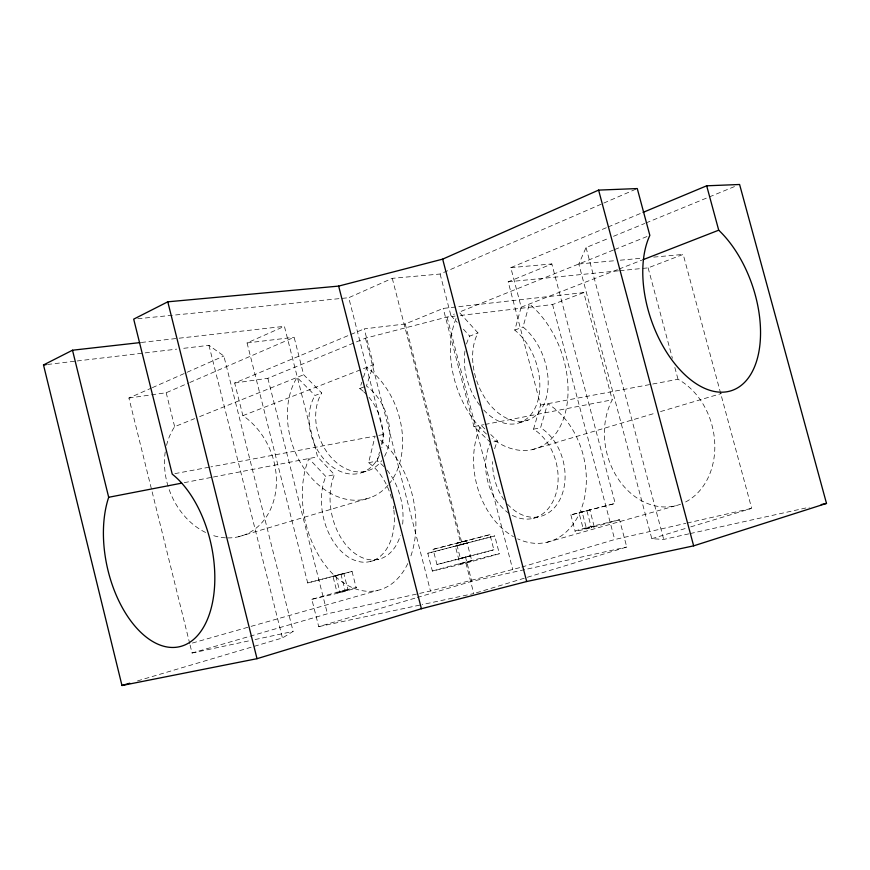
<?xml version="1.0" encoding="UTF-8"?>
<svg xmlns="http://www.w3.org/2000/svg" width="870" height="870" viewBox="0 0 870 870"><rect width="100%" height="100%" fill="white"/><g stroke="black" fill="none" stroke-linecap="round" stroke-linejoin="round"><path stroke-width="0.65" stroke-dasharray="4.35 3.26" d="M391.533 498.227A53.451 35.387 77.2 0 0 368.565 462.731L375.111 436.087L210.931 466.875M383.964 466.657A53.157 35.409 77.2 0 0 377.275 460.959L379.461 452.128M381.343 444.548L383.844 434.445L348.729 297.703L392.272 278.335L440.1 274.017L602.54 203.613M613.448 250.038L459.099 312.167L477.978 332.949A53.287 35.442 70.8 0 0 493.181 408.356A53.287 35.442 70.8 0 0 545.098 401.516A53.287 35.442 70.8 0 0 523.011 327.022L529.395 303.989A82.922 55.18 70.8 0 1 565.011 414A82.922 55.18 70.8 0 1 492.072 438.632M483.72 409.998A52.994 35.463 70.8 0 0 536.486 404.876A52.994 35.463 70.8 0 0 514.768 330.121L521.195 307.186L510.788 267.645L606.868 227.505M512.354 515.344A48.035 35.485 76.8 0 0 556.55 491.55A48.035 35.485 76.8 0 0 533.538 429.193L540.574 405.05L508.178 281.815L551.83 263.947L615.221 503.415L570.85 514.888L615.221 503.415M507.525 504.154A47.806 35.474 76.8 0 0 561.009 497.238A47.806 35.474 76.8 0 0 540.564 427.757L547.611 403.734A74.396 55.223 76.8 0 1 584.314 498.684A74.396 55.223 76.8 0 1 517.672 538.834M680.579 504.208A67.73 54.386 76.3 0 1 617.754 478.282A67.73 54.386 76.3 0 1 612.241 399.819L583.759 292.57L443.2 308.415L405.224 323.966L364.236 328.882L373.458 364.769L366.433 385.997A47.872 35.463 70.4 0 1 384.507 456.467M363.007 391.098A47.643 35.453 70.4 0 0 359.756 388.509L361.822 382.289M363.486 377.308L366.803 367.357A74.135 55.18 70.4 0 1 388.792 484.318M307.686 582.933L352.035 571.416L307.686 582.933L247.069 342.932L284.403 326.326L317.572 456.848L334.471 474.705A53.157 35.409 77.2 0 0 350.991 550.221A53.157 35.409 77.2 0 0 400.396 535.442M688.866 533.854L663.723 539.422L651.815 538.704L578.822 264.012L586.054 247.569L608.532 238.336M594.134 526.35L589.882 509.961L585.423 511.06L579.007 512.778L583.302 529.112L594.134 526.35L583.302 529.112M137.503 680.905L282.435 637.971L293.136 631.413L223.851 356.004L208.941 345.314L182.037 348.511M589.882 509.961L579.007 512.778M460.393 558.42L470.452 555.821L460.393 558.42L456.489 543.304L466.548 540.705L471.79 560.856L459.947 563.923L455.347 546.121L461.274 544.522M189.78 643.811L128.912 398.036L151.108 388.205M152.337 387.661L223.851 356.004M128.912 398.036L166.192 392.74L188.551 383.05M189.791 382.506L294.136 337.288L303.663 374.742L321.683 392.957A47.872 35.463 70.4 0 0 331.089 457.348A47.872 35.463 70.4 0 0 381.778 460.687M603.78 203.08L636.024 189.105M227.668 537.91A67.479 54.255 70 0 0 275.855 490.256A67.479 54.255 70 0 0 242.893 415.653L234.672 383.007L364.236 328.882M608.108 226.983L641.799 212.911M234.672 383.007L267.862 378.298L365.476 338.191L447.039 317.061L455.053 316.104M613.524 236.292L644.724 223.47M645.975 222.959L735.846 186.028M166.529 445.386A67.479 54.255 70 0 1 174.652 426.681L194.63 418.633M199.632 416.621L303.663 374.742M440.1 274.017L450.888 315.473L454.412 314.059M614.709 249.527L647.334 236.401M242.893 415.653L373.458 364.769M521.195 307.186L617.743 269.548M619.005 269.058L641.723 260.206M388.063 485.188A74.135 55.18 70.4 0 1 309.774 475.966A74.135 55.18 70.4 0 1 297.062 377.406L315.027 395.502L321.683 392.957M466.516 343.987A52.994 35.463 70.8 0 1 469.724 336.114L477.978 332.949M460.404 315.473L552.58 304.533L583.759 292.57M642.745 268.406L648.128 267.862L683.189 254.41L751.669 508.352L688.126 527.666M359.756 388.509L365.313 386.41M514.768 330.121L523.011 327.022M348.011 589.947L337.136 592.764L332.992 576.397L338.865 574.82L343.857 573.58L348.011 589.947L337.136 592.764M466.548 540.705L462.818 541.705M361.898 472.606L368.684 470.452M519.662 422.711L528.057 420.058M343.857 573.58L333.058 576.386M651.815 538.704L686.821 528.057M476.39 592.796L626.759 547.023L619.538 519.749L586.239 527.709L582.019 511.69M238.413 536.779L370.294 497.662M532.212 449.627L655.436 413.087M660.526 411.575L721.437 393.512M190.106 645.127L192.063 653.011L327.435 613.796L430.465 591.002L520.543 567.425M521.826 567.044L614.698 539.53L685.821 523.348M340.909 574.037L344.977 590.077L311.83 599.31L318.724 626.639L416.012 597.853M417.306 597.462L471.79 581.345L626.759 547.023M192.39 643.039L249.799 626.737M251.093 626.356L377.645 590.404M546.991 542.282L675.457 505.774M465.928 563.184L499.369 553.733L494.747 535.931L427.79 553.244L432.368 571.046L465.928 563.184L473.791 593.579L422.102 604.606M586.239 527.709A43.228 0.87 -14.4 0 0 591.361 527.72L619.538 519.749M436.979 564.478L493.877 549.764L489.951 534.648L433.075 549.351L436.979 564.478A39.085 0.729 -14.5 0 0 493.877 549.764M427.79 553.244L494.747 535.931M489.951 534.648L433.075 549.351M370.272 561.509L378.863 559.236M533.288 518.324L540.237 516.486M460.208 542.391L456.489 543.304M462.796 544.131L467.179 543.054L455.347 546.121M311.83 599.31L340.072 592.688A43.195 0.87 -14.6 0 0 344.977 590.077M687.137 523.044L751.669 508.352M690.193 533.56L809.296 507.221M192.063 653.011L249.82 640.668M255.073 639.548L293.136 631.413M318.724 626.639L420.775 604.889M407.791 563.543A83.172 55.093 77.2 0 1 331.198 572.308A83.172 55.093 77.2 0 1 308.894 458.533L325.804 476.488L334.471 474.705M494.66 448.735A47.806 35.474 76.8 0 1 497.575 441.036L490.539 442.493L473.943 426.583L443.2 308.415M368.565 462.731L377.275 460.959M533.538 429.193L540.564 427.757M184.255 482.654L212.106 477.26M213.433 477.01L317.572 456.848M473.943 426.583L483.644 424.712M484.971 424.451L612.241 399.819M174.903 473.628L209.605 467.125M378.852 435.381L383.844 434.445M540.574 405.05L651.402 384.268M652.728 384.018L678.013 379.276A67.73 54.386 76.3 0 1 714.672 441.721A67.73 54.386 76.3 0 1 685.516 502.012M47.535 364.476L75.777 361.115M77.126 360.963L176.653 349.142M247.069 342.932L294.136 337.288M141.342 342.454L284.403 326.326M137.754 318.735L348.729 297.703M508.178 281.815L618.526 270.82M619.864 270.679L641.397 268.536M578.822 264.012L614.949 260.685M620.299 260.195L641.712 258.227M653.751 257.118L683.189 254.41M510.788 267.645L551.83 263.947M471.79 560.856L459.947 563.923M484.894 428.943L480.99 425.223A74.396 55.223 76.8 0 0 513.463 536.659M490.745 434.521L497.575 441.036M450.888 315.473L457.163 322.357M463.449 329.241L469.724 336.114M648.128 267.862L672.39 358.299M674.848 367.477L678.013 379.276M586.054 247.569L663.723 539.422M552.58 304.533L614.698 539.53M586.967 511.038L591.361 527.72M570.84 514.833L575.146 531.233M447.039 317.061L512.8 569.719M405.224 323.966L461.546 541.727M465.385 556.572L471.79 581.345M392.272 278.335L461.22 544.979M365.476 338.191L430.465 591.002M352.035 571.416L356.178 587.718M335.842 575.973L340.072 592.688M267.862 378.298L327.435 613.796M208.941 345.314L282.435 637.971M166.192 392.74L174.652 426.681M379.429 455.162A47.643 35.453 70.4 0 1 327.892 463.21A47.643 35.453 70.4 0 1 315.027 395.502M363.79 391.794A47.643 35.453 70.4 0 1 366.096 394.023M369 397.264A47.643 35.453 70.4 0 1 381.876 447.463M225.471 537.834A67.479 54.255 70 0 1 211.051 534.789M205.592 532.462A67.479 54.255 70 0 1 168.78 488.483M168.084 486.319A67.479 54.255 70 0 1 165.289 451.606M504.165 499.978A47.806 35.474 76.8 0 1 492.692 461.633M509.015 513.343A48.035 35.485 76.8 0 1 490.114 443.406M380.494 440.155A83.172 55.093 77.2 0 1 410.488 557.072M393.849 510.07A53.451 35.387 77.2 0 1 352.002 559.138A53.451 35.387 77.2 0 1 325.804 476.488M393.283 506.101A53.451 35.387 77.2 0 1 393.686 508.743M387.085 470.137A53.157 35.409 77.2 0 1 402.429 526.045M486.493 434.043A82.922 55.18 70.8 0 1 456.271 318.039M479.74 405.289A52.994 35.463 70.8 0 1 465.211 349.522M432.368 571.046A47.774 1.077 -14.5 0 1 499.369 553.733"/><path stroke-width="1.3" d="M643.05 212.389L706.679 185.799L739.598 184.494L826.5 503.415L693.651 545.849L526.698 581.519L421.406 608.728L257.02 658.688L121.974 685.506L43.5 364.954L72.504 350.219L139.983 342.606M706.679 185.799L718.718 230.191A93.21 53.429 71.1 0 1 756.748 360.637A93.21 53.429 71.1 0 1 677.186 366.629A93.21 53.429 71.1 0 1 649.846 235.389L637.264 188.562L598.604 190.106L442.667 259.14L338.647 286.099L167.79 301.814L133.697 319.138L172.227 474.128A93.449 53.157 77.5 0 1 212.258 603.693A93.449 53.157 77.5 0 1 138.863 630.424A93.449 53.157 77.5 0 1 108.685 497.281L72.504 350.219M642.995 259.717L718.718 230.191M121.974 685.506L129.739 683.211M821.204 504.589L826.5 503.415M108.685 497.281L181.612 483.165M43.5 364.954L46.186 364.628M598.604 190.106L693.651 545.849M442.667 259.14L526.698 581.519M338.647 286.099L421.406 608.728M167.79 301.814L257.02 658.688"/></g></svg>
